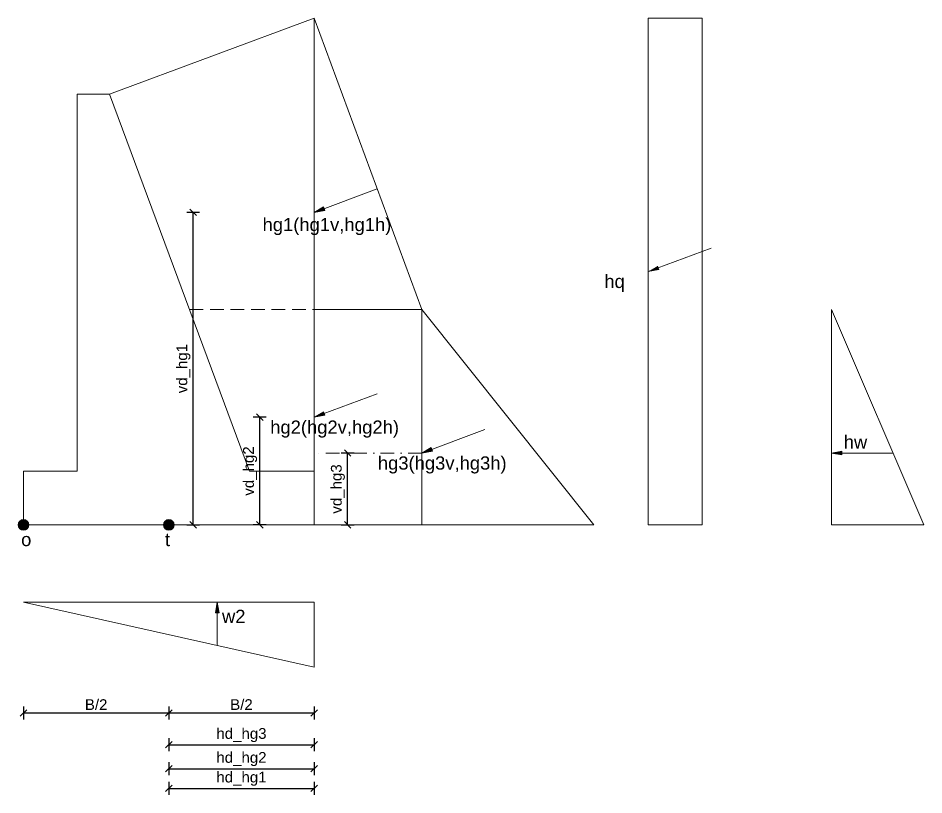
# Model space of a CAD drawing. Extents: x 63 to 2215, y -1648 to 422.
# Drawn here: x 1374 to 2215, y -1120 to -398 of the extents above; entities that cross this region are included whole.
import ezdxf

# ---------------------------------------------------------------- set-up
doc = ezdxf.new("R2010")
doc.units = 0
doc.linetypes.add('DASHDOT', pattern=[25.4, 12.7, -6.35, 0, -6.35])
doc.linetypes.add('DASHED', pattern=[19.05, 12.7, -6.35])
for name, color, linetype, lineweight in [('Isprekidana', 140, 'DASHED', 9), ('Kontura', 7, 'Continuous', 15), ('Kota', 3, 'Continuous', 9), ('Osa', 1, 'DASHDOT', 9)]:
    doc.layers.add(name, color=color, linetype=linetype, lineweight=lineweight)
doc.styles.get("Standard").update_dxf_attribs({"font": 'arial.ttf'})
doc.dimstyles.new('Annotative', dxfattribs={"dimscale": 0, "dimtxt": 2.5, "dimasz": 1.5, "dimexe": 1.5, "dimexo": 0.625, "dimtad": 1, "dimdec": 4, "dimtxsty": 'Standard', "dimblk": 'OBLIQUE', "dimcen": 2.5, "dimadec": 0, "dimazin": 0, "dimtfac": 1, "dimtdec": 4, "dimtix": 1, "dimtmove": 0, "dimatfit": 3, "dimldrblk": 'OBLIQUE', "dimfxl": 1.5, "dimfxlon": 1, "dimarcsym": 0})

# ---------------------------------------------------------------- blocks, each defined once
blk = doc.blocks.new('_Oblique')
at = {"color": 0, "linetype": 'ByBlock', "lineweight": -2}
blk.add_line((-0.5, -0.5), (0.5, 0.5), dxfattribs=at)
blk = doc.blocks.new('*D27')
at = {"layer": 'Defpoints', "color": 0, "transparency": 16777216}
for p in [(1378.99, -1017.9), (1513.99, -1017.9), (1513.99, -1043.48)]:
    blk.add_point(p, dxfattribs=at)
at = {"layer": 'Kota', "color": 0, "lineweight": -2, "transparency": 16777216}
for p, q in [((1378.99, -1037.48), (1378.99, -1049.48)), ((1513.99, -1037.48), (1513.99, -1049.48)), ((1378.99, -1043.48), (1513.99, -1043.48))]:
    blk.add_line(p, q, dxfattribs=at)
at = {"layer": 'Kota', "color": 0, "lineweight": -2, "transparency": 16777216, "xscale": 6, "yscale": 6, "zscale": 6, "rotation": 180}
blk.add_blockref('_Oblique', (1378.99, -1043.48), dxfattribs=at)
at = {"layer": 'Kota', "color": 0, "lineweight": -2, "transparency": 16777216, "xscale": 6, "yscale": 6, "zscale": 6}
blk.add_blockref('_Oblique', (1513.99, -1043.48), dxfattribs=at)
at = {"layer": 'Kota', "color": 0, "transparency": 16777216, "insert": (1446.49, -1035.81), "char_height": 10, "attachment_point": 5}
blk.add_mtext('B/2', dxfattribs=at)
blk = doc.blocks.new('*D28')
at = {"layer": 'Defpoints', "color": 0, "transparency": 16777216}
for p in [(1513.99, -1017.9), (1648.99, -1017.9), (1648.99, -1043.48)]:
    blk.add_point(p, dxfattribs=at)
at = {"layer": 'Kota', "color": 0, "lineweight": -2, "transparency": 16777216}
for p, q in [((1513.99, -1037.48), (1513.99, -1049.48)), ((1648.99, -1037.48), (1648.99, -1049.48)), ((1513.99, -1043.48), (1648.99, -1043.48))]:
    blk.add_line(p, q, dxfattribs=at)
at = {"layer": 'Kota', "color": 0, "lineweight": -2, "transparency": 16777216, "xscale": 6, "yscale": 6, "zscale": 6, "rotation": 180}
blk.add_blockref('_Oblique', (1513.99, -1043.48), dxfattribs=at)
at = {"layer": 'Kota', "color": 0, "lineweight": -2, "transparency": 16777216, "xscale": 6, "yscale": 6, "zscale": 6}
blk.add_blockref('_Oblique', (1648.99, -1043.48), dxfattribs=at)
at = {"layer": 'Kota', "color": 0, "transparency": 16777216, "insert": (1581.49, -1035.81), "char_height": 10, "attachment_point": 5}
blk.add_mtext('B/2', dxfattribs=at)
blk = doc.blocks.new('*D29')
at = {"layer": 'Defpoints', "color": 0, "transparency": 16777216}
for p in [(1598.51, -768.85), (1760.68, -768.85), (1625.68, -868.85)]:
    blk.add_point(p, dxfattribs=at)
at = {"layer": 'Kota', "color": 0, "lineweight": -2, "transparency": 16777216}
for p, q in [((1604.51, -768.85), (1592.51, -768.85)), ((1598.51, -868.85), (1598.51, -768.85)), ((1604.51, -868.85), (1592.51, -868.85))]:
    blk.add_line(p, q, dxfattribs=at)
at = {"layer": 'Kota', "color": 0, "lineweight": -2, "transparency": 16777216, "xscale": 6, "yscale": 6, "zscale": 6}
for p, rotation in [((1598.51, -768.85), 90), ((1598.51, -868.85), 270)]:
    blk.add_blockref('_Oblique', p, dxfattribs=dict(at, rotation=rotation))
at = {"layer": 'Kota', "color": 0, "transparency": 16777216, "insert": (1589.52, -818.85), "char_height": 10, "attachment_point": 5, "rotation": 90}
blk.add_mtext('vd_hg2', dxfattribs=at)
blk = doc.blocks.new('*D30')
at = {"layer": 'Defpoints', "color": 0, "transparency": 16777216}
for p in [(1680.08, -802.18), (1748.99, -802.18), (1513.99, -868.85)]:
    blk.add_point(p, dxfattribs=at)
at = {"layer": 'Kota', "color": 0, "lineweight": -2, "transparency": 16777216}
for p, q in [((1686.08, -802.18), (1674.08, -802.18)), ((1680.08, -868.85), (1680.08, -802.18)), ((1674.08, -868.85), (1686.08, -868.85))]:
    blk.add_line(p, q, dxfattribs=at)
at = {"layer": 'Kota', "color": 0, "lineweight": -2, "transparency": 16777216, "xscale": 6, "yscale": 6, "zscale": 6}
for p, rotation in [((1680.08, -802.18), 90), ((1680.08, -868.85), 270)]:
    blk.add_blockref('_Oblique', p, dxfattribs=dict(at, rotation=rotation))
at = {"layer": 'Kota', "color": 0, "transparency": 16777216, "insert": (1671.09, -835.52), "char_height": 10, "attachment_point": 5, "rotation": 90}
blk.add_mtext('vd_hg3', dxfattribs=at)
blk = doc.blocks.new('*D31')
at = {"layer": 'Defpoints', "color": 0, "transparency": 16777216}
for p in [(1513.99, -1017.9), (1648.99, -1017.9), (1648.99, -1073.04)]:
    blk.add_point(p, dxfattribs=at)
at = {"layer": 'Kota', "color": 0, "lineweight": -2, "transparency": 16777216}
for p, q in [((1513.99, -1067.04), (1513.99, -1079.04)), ((1648.99, -1067.04), (1648.99, -1079.04)), ((1513.99, -1073.04), (1648.99, -1073.04))]:
    blk.add_line(p, q, dxfattribs=at)
at = {"layer": 'Kota', "color": 0, "lineweight": -2, "transparency": 16777216, "xscale": 6, "yscale": 6, "zscale": 6, "rotation": 180}
blk.add_blockref('_Oblique', (1513.99, -1073.04), dxfattribs=at)
at = {"layer": 'Kota', "color": 0, "lineweight": -2, "transparency": 16777216, "xscale": 6, "yscale": 6, "zscale": 6}
blk.add_blockref('_Oblique', (1648.99, -1073.04), dxfattribs=at)
at = {"layer": 'Kota', "color": 0, "transparency": 16777216, "insert": (1581.49, -1064.05), "char_height": 10, "attachment_point": 5}
blk.add_mtext('hd_hg3', dxfattribs=at)
blk = doc.blocks.new('*D32')
at = {"layer": 'Defpoints', "color": 0, "transparency": 16777216}
for p in [(1513.99, -1017.9), (1648.99, -1017.9), (1648.99, -1095.31)]:
    blk.add_point(p, dxfattribs=at)
at = {"layer": 'Kota', "color": 0, "lineweight": -2, "transparency": 16777216}
for p, q in [((1513.99, -1089.31), (1513.99, -1101.31)), ((1648.99, -1089.31), (1648.99, -1101.31)), ((1513.99, -1095.31), (1648.99, -1095.31))]:
    blk.add_line(p, q, dxfattribs=at)
at = {"layer": 'Kota', "color": 0, "lineweight": -2, "transparency": 16777216, "xscale": 6, "yscale": 6, "zscale": 6, "rotation": 180}
blk.add_blockref('_Oblique', (1513.99, -1095.31), dxfattribs=at)
at = {"layer": 'Kota', "color": 0, "lineweight": -2, "transparency": 16777216, "xscale": 6, "yscale": 6, "zscale": 6}
blk.add_blockref('_Oblique', (1648.99, -1095.31), dxfattribs=at)
at = {"layer": 'Kota', "color": 0, "transparency": 16777216, "insert": (1581.49, -1086.32), "char_height": 10, "attachment_point": 5}
blk.add_mtext('hd_hg2', dxfattribs=at)
blk = doc.blocks.new('*D33')
at = {"layer": 'Defpoints', "color": 0, "transparency": 16777216}
for p in [(1513.99, -1017.9), (1648.99, -1017.9), (1648.99, -1113.57)]:
    blk.add_point(p, dxfattribs=at)
at = {"layer": 'Kota', "color": 0, "lineweight": -2, "transparency": 16777216}
for p, q in [((1513.99, -1107.57), (1513.99, -1119.57)), ((1648.99, -1107.57), (1648.99, -1119.57)), ((1513.99, -1113.57), (1648.99, -1113.57))]:
    blk.add_line(p, q, dxfattribs=at)
at = {"layer": 'Kota', "color": 0, "lineweight": -2, "transparency": 16777216, "xscale": 6, "yscale": 6, "zscale": 6, "rotation": 180}
blk.add_blockref('_Oblique', (1513.99, -1113.57), dxfattribs=at)
at = {"layer": 'Kota', "color": 0, "lineweight": -2, "transparency": 16777216, "xscale": 6, "yscale": 6, "zscale": 6}
blk.add_blockref('_Oblique', (1648.99, -1113.57), dxfattribs=at)
at = {"layer": 'Kota', "color": 0, "transparency": 16777216, "insert": (1581.49, -1104.58), "char_height": 10, "attachment_point": 5}
blk.add_mtext('hd_hg1', dxfattribs=at)
blk = doc.blocks.new('*D34')
at = {"layer": 'Defpoints', "color": 0, "transparency": 16777216}
for p in [(1536.58, -578.65), (1648.99, -578.65), (1513.99, -868.85)]:
    blk.add_point(p, dxfattribs=at)
at = {"layer": 'Kota', "color": 0, "lineweight": -2, "transparency": 16777216}
for p, q in [((1542.58, -578.65), (1530.58, -578.65)), ((1536.58, -868.85), (1536.58, -578.65)), ((1530.58, -868.85), (1542.58, -868.85))]:
    blk.add_line(p, q, dxfattribs=at)
at = {"layer": 'Kota', "color": 0, "lineweight": -2, "transparency": 16777216, "xscale": 6, "yscale": 6, "zscale": 6}
for p, rotation in [((1536.58, -578.65), 90), ((1536.58, -868.85), 270)]:
    blk.add_blockref('_Oblique', p, dxfattribs=dict(at, rotation=rotation))
at = {"layer": 'Kota', "color": 0, "transparency": 16777216, "insert": (1527.59, -723.75), "char_height": 10, "attachment_point": 5, "rotation": 90}
blk.add_mtext('vd_hg1', dxfattribs=at)

msp = doc.modelspace()

# ---------------------------------------------------------------- hatches: boundary and pattern name
at = {"layer": 'Kontura'}
h = msp.add_hatch(color=256, dxfattribs=at)
h.dxf.hatch_style = 1
h.paths.add_polyline_path([(1658.8314, -576.86558), (1657.62743, -573.60798), (1648.99204, -578.6508)])
h = msp.add_hatch(color=256, dxfattribs=at)
h.dxf.hatch_style = 1
h.paths.add_polyline_path([(1969.22465, -631.77986), (1968.02068, -628.52227), (1959.38529, -633.56509)])
h = msp.add_hatch(color=256, dxfattribs=at)
h.dxf.hatch_style = 1
h.paths.add_polyline_path([(1658.8314, -767.06558), (1657.62743, -763.80798), (1648.99204, -768.8508)])
h = msp.add_hatch(color=256, dxfattribs=at)
h.dxf.hatch_style = 1
h.paths.add_polyline_path([(1758.8314, -800.39891), (1757.62743, -797.14131), (1748.99204, -802.18414)])
h = msp.add_hatch(color=256, dxfattribs=at)
h.dxf.hatch_style = 1
h.paths.add_polyline_path([(2139.40299, -803.92062), (2139.40299, -800.44765), (2129.55491, -802.18414)])
h = msp.add_hatch(color=256, dxfattribs=at)
h.dxf.hatch_style = 1
edge = h.paths.add_edge_path()
edge.add_arc((1378.99204, -868.8508), 5, 0, 360)
h = msp.add_hatch(color=256, dxfattribs=at)
h.dxf.hatch_style = 1
edge = h.paths.add_edge_path()
edge.add_arc((1513.99204, -868.8508), 5, 0, 360)
h = msp.add_hatch(color=256, dxfattribs=at)
h.dxf.hatch_style = 1
h.paths.add_polyline_path([(1557.25556, -950.52005), (1560.72852, -950.52005), (1558.99204, -940.67197)])

# ---------------------------------------------------------------- linework, layer by layer
at = {"layer": 'Isprekidana'}
msp.add_line((1533.27775, -668.8508), (1648.99204, -668.8508), dxfattribs=at)
at = {"layer": 'Kontura'}
for p, q in [((1458.99204, -468.8508), (1648.99204, -398.27937)), ((1648.99204, -818.8508), (1648.99204, -398.27937)), ((1648.99204, -668.8508), (1648.99204, -398.27937)), ((1748.99204, -668.8508), (1648.99204, -398.27937)), ((1959.38529, -868.8508), (1959.38529, -398.27937)), ((2009.38529, -398.27937), (1959.38529, -398.27937)), ((2009.38529, -868.8508), (2009.38529, -398.27937)), ((1428.99204, -818.8508), (1428.99204, -468.8508)), ((1428.99204, -468.8508), (1458.99204, -468.8508)), ((1588.99204, -818.8508), (1458.99204, -468.8508)), ((1648.99204, -578.6508), (1707.60857, -556.87895)), ((1648.99204, -578.6508), (1657.62743, -573.60798)), ((1648.99204, -578.6508), (1658.8314, -576.86558)), ((1648.99204, -668.8508), (1648.99204, -578.6508)), ((1657.62743, -573.60798), (1658.8314, -576.86558)), ((1959.38529, -633.56509), (2018.00182, -611.79323)), ((1968.02068, -628.52227), (1969.22465, -631.77986)), ((1959.38529, -633.56509), (1969.22465, -631.77986)), ((1648.99204, -668.8508), (1748.99204, -668.8508)), ((1648.99204, -868.8508), (1648.99204, -668.8508)), ((1908.99204, -868.8508), (1748.99204, -668.8508)), ((1748.99204, -668.8508), (1748.99204, -868.8508)), ((2129.55491, -668.8508), (2129.55491, -868.8508)), ((2215.4783, -868.8508), (2129.55491, -668.8508)), ((1648.99204, -768.8508), (1707.60857, -747.07895)), ((1648.99204, -768.8508), (1657.62743, -763.80798)), ((1657.62743, -763.80798), (1658.8314, -767.06558)), ((1648.99204, -768.8508), (1658.8314, -767.06558)), ((1748.99204, -802.18414), (1807.60857, -780.41228)), ((1748.99204, -802.18414), (1757.62743, -797.14131)), ((1757.62743, -797.14131), (1758.8314, -800.39891)), ((1748.99204, -802.18414), (1758.8314, -800.39891)), ((2129.55491, -802.18414), (2139.40299, -800.44765)), ((2129.55491, -802.18414), (2186.83717, -802.18414)), ((2129.55491, -802.18414), (2139.40299, -803.92062)), ((2139.40299, -800.44765), (2139.40299, -803.92062)), ((1378.99204, -868.8508), (1378.99204, -818.8508)), ((1378.99204, -818.8508), (1428.99204, -818.8508)), ((1648.99204, -818.8508), (1588.99204, -818.8508)), ((1648.99204, -868.8508), (1648.99204, -818.8508)), ((1378.99204, -868.8508), (1648.99204, -868.8508)), ((1648.99204, -868.8508), (1908.99204, -868.8508)), ((1959.38529, -868.8508), (2009.38529, -868.8508)), ((2129.55491, -868.8508), (2215.4783, -868.8508)), ((1648.99204, -940.67197), (1378.99204, -940.67197)), ((1648.99204, -1000.99961), (1378.99204, -940.67197)), ((1558.99204, -940.67197), (1557.25556, -950.52005)), ((1558.99204, -940.67197), (1558.99204, -980.8904)), ((1558.99204, -940.67197), (1560.72852, -950.52005)), ((1648.99204, -940.67197), (1648.99204, -1000.99961)), ((1560.72852, -950.52005), (1557.25556, -950.52005))]:
    msp.add_line(p, q, dxfattribs=at)
for centre in [(1378.99204, -868.8508), (1513.99204, -868.8508)]:
    msp.add_circle(centre, 5, dxfattribs=at)
at = {"layer": 'Osa'}
msp.add_line((1748.99204, -802.18414), (1648.99204, -802.18414), dxfattribs=at)

# ---------------------------------------------------------------- texts
at = {"layer": 'Kontura'}
for s, height, p in [('hg1(hg1v,hg1h)', 12.2246803, (1601.11703, -596.09011)), ('hq', 12.22468, (1918.60609, -648.89665)), ('hg2(hg2v,hg2h)', 12.2246803, (1608.21283, -784.18236)), ('hw', 12.22468, (2141.00847, -798.03929)), ('hg3(hg3v,hg3h)', 12.2246803, (1708.21283, -817.5157)), ('o', 12.22468, (1376.80885, -888.55286)), ('t', 12.22468, (1510.41291, -888.55286)), ('w2', 12.22468, (1563.39594, -959.90761))]:
    msp.add_text(s, height=height, dxfattribs=at).set_placement(p)

# ---------------------------------------------------------------- dimensions: what is measured, and where the dimension line sits
at = {"layer": 'Kota'}
for base, p1, p2, text, picture, middle in [((1536.57565, -578.6508), (1513.99204, -868.8508), (1648.99204, -578.6508), 'vd_hg1', '*D34', (1527.5852, -723.7508)), ((1598.50815, -768.8508), (1625.68177, -868.8508), (1760.68177, -768.8508), 'vd_hg2', '*D29', (1589.5177, -818.8508)), ((1680.08096, -802.18414), (1513.99204, -868.8508), (1748.99204, -802.18414), 'vd_hg3', '*D30', (1671.09051, -835.51747))]:
    dim = msp.add_linear_dim(base=base, p1=p1, p2=p2, angle=90, text=text, dimstyle='Annotative', override={"dimscale": 0}, dxfattribs=at)
    dim.commit()
    dim.dimension.update_dxf_attribs({"geometry": picture, "text_midpoint": middle})
for base, p1, p2, text, picture, middle in [((1513.99204, -1043.4762), (1378.99204, -1017.89556), (1513.99204, -1017.89556), 'B/2', '*D27', (1446.49204, -1035.80567)), ((1648.99204, -1043.4762), (1513.99204, -1017.89556), (1648.99204, -1017.89556), 'B/2', '*D28', (1581.49204, -1035.80567)), ((1648.99204, -1073.03613), (1513.99204, -1017.89556), (1648.99204, -1017.89556), 'hd_hg3', '*D31', (1581.49204, -1064.04568)), ((1648.99204, -1095.31108), (1513.99204, -1017.89556), (1648.99204, -1017.89556), 'hd_hg2', '*D32', (1581.49204, -1086.32063)), ((1648.99204, -1113.56924), (1513.99204, -1017.89556), (1648.99204, -1017.89556), 'hd_hg1', '*D33', (1581.49204, -1104.57879))]:
    dim = msp.add_linear_dim(base=base, p1=p1, p2=p2, text=text, dimstyle='Annotative', override={"dimscale": 0}, dxfattribs=at)
    dim.commit()
    dim.dimension.update_dxf_attribs({"geometry": picture, "text_midpoint": middle})

doc.saveas('drawing.dxf')
